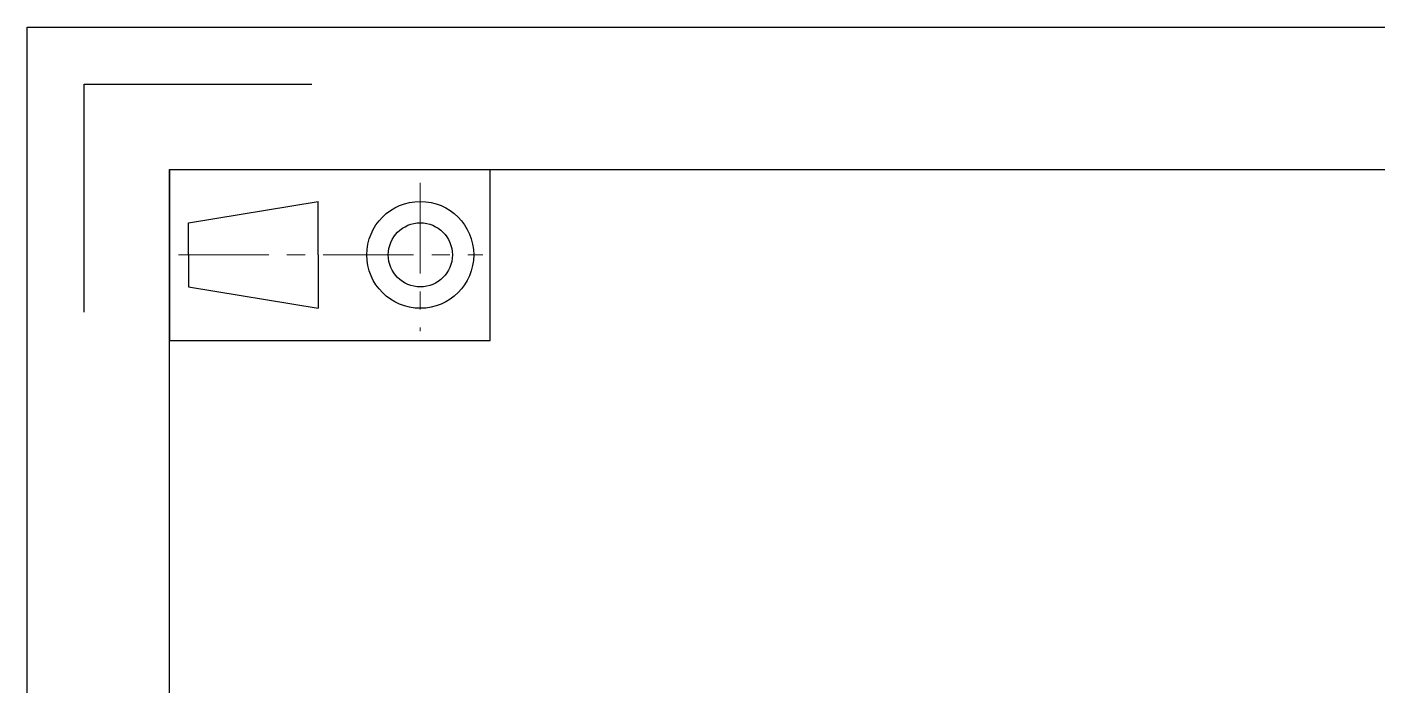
# Model space of a CAD drawing. Header units: millimetres. Extents: x 2 to 901, y 2 to 348.
# Drawn here: x 422.9 to 575.7, y 274 to 348.5 of the extents above; entities that cross this region are included whole.
import ezdxf

# ---------------------------------------------------------------- set-up
doc = ezdxf.new("R2010")
doc.units = ezdxf.units.MM
doc.linetypes.add('CENTER', pattern=[10.16, 6.35, -1.27, 1.27, -1.27])
doc.layers.add('DEFAULT_1', color=7, linetype='CENTER', lineweight=18)

# ---------------------------------------------------------------- blocks, each defined once
blk = doc.blocks.new('96_1')
at = {"color": 7, "linetype": 'Continuous'}
for p, q in [((-11.25, 6), (-11.25, -6)), ((11.25, -6), (11.25, 6)), ((-9.927, 2.25), (-0.823, 3.75)), ((-0.823, 0), (-0.823, 3.75)), ((-9.927, 0), (-9.927, 2.25)), ((-9.927, 0), (-9.927, -2.25)), ((-0.823, 0), (-0.823, -3.75)), ((-9.927, -2.25), (-0.823, -3.75)), ((-11.25, -6), (11.25, -6))]:
    blk.add_line(p, q, dxfattribs=at)
for radius in [3.75, 2.25]:
    blk.add_circle((6.344, 0), radius, dxfattribs=at)
at = {"layer": 'DEFAULT_1', "color": 1, "linetype": 'CENTER'}
for p, q in [((6.344, 5.054), (6.344, -5.356)), ((-10.637, 0), (10.743, 0))]:
    blk.add_line(p, q, dxfattribs=at)

msp = doc.modelspace()

# ---------------------------------------------------------------- linework, layer by layer
at = {"color": 7, "linetype": 'Continuous'}
for p, q in [((422.945, 10.25), (422.945, 348.481)), ((422.945, 348.481), (901.301, 348.481)), ((429.388, 316.268), (429.388, 342.038)), ((429.388, 342.038), (455.158, 342.038)), ((439.052, 26.356), (439.052, 332.375)), ((439.052, 332.375), (885.195, 332.375))]:
    msp.add_line(p, q, dxfattribs=at)

# ---------------------------------------------------------------- block references
at = {"color": 2, "linetype": 'Continuous', "xscale": 1.610624273607819, "yscale": 1.610624273607819, "zscale": 1.610624273607819}
msp.add_blockref('96_1', (457.187, 322.736), dxfattribs=at)

doc.saveas('drawing.dxf')
